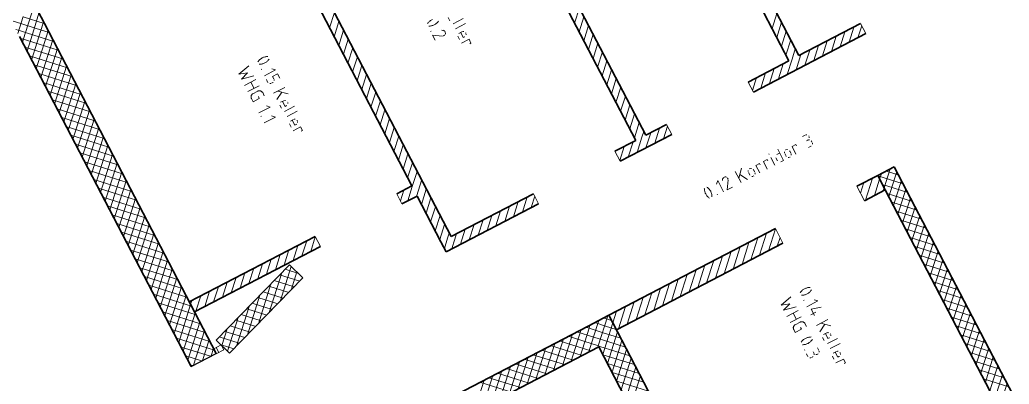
# Model space of a CAD drawing. Header units: metres. Extents: x 2740299.3 to 2740354.3, y 1267793.1 to 1267844.4.
# Drawn here: x 2740312.68 to 2740323.22, y 1267833.71 to 1267837.6 of the extents above; entities that cross this region are included whole.
import ezdxf

# ---------------------------------------------------------------- set-up
doc = ezdxf.new("R2010")
doc.units = ezdxf.units.M
doc.layers.add('grundriss', color=7, linetype='Continuous', true_color=0x000000)

msp = doc.modelspace()

# ---------------------------------------------------------------- linework, layer by layer
at = {"layer": 'grundriss', "color": 7, "linetype": 'Continuous', "lineweight": 35}
for p, q in [((2740318.998, 1267840.766), (2740320.874, 1267837.16)), ((2740320.981, 1267837.215), (2740319.104, 1267840.821)), ((2740317.365, 1267839.916), (2740319.242, 1267836.31)), ((2740319.348, 1267836.366), (2740317.472, 1267839.972)), ((2740317.273, 1267835.285), (2740315.396, 1267838.891)), ((2740315.29, 1267838.836), (2740316.857, 1267835.825)), ((2740312.801, 1267837.823), (2740312.94, 1267837.557)), ((2740314.77, 1267834.04), (2740312.94, 1267837.557)), ((2740321.637, 1267837.557), (2740320.981, 1267837.215)), ((2740312.674, 1267837.419), (2740314.504, 1267833.902)), ((2740320.495, 1267836.827), (2740321.692, 1267837.45)), ((2740320.874, 1267837.16), (2740320.439, 1267836.933)), ((2740319.57, 1267836.481), (2740319.348, 1267836.366)), ((2740319.075, 1267836.088), (2740319.625, 1267836.375)), ((2740319.242, 1267836.31), (2740319.02, 1267836.195)), ((2740321.997, 1267836.03), (2740321.82, 1267835.938)), ((2740323.311, 1267833.507), (2740321.997, 1267836.03)), ((2740321.82, 1267835.938), (2740321.598, 1267835.823)), ((2740321.82, 1267835.938), (2740321.901, 1267835.783)), ((2740316.857, 1267835.825), (2740316.695, 1267835.74)), ((2740316.75, 1267835.634), (2740316.912, 1267835.718)), ((2740316.912, 1267835.718), (2740317.166, 1267835.23)), ((2740318.151, 1267835.742), (2740317.273, 1267835.285)), ((2740321.679, 1267835.668), (2740321.901, 1267835.783)), ((2740321.901, 1267835.783), (2740323.133, 1267833.414)), ((2740317.221, 1267835.124), (2740318.206, 1267835.636)), ((2740315.825, 1267835.288), (2740314.484, 1267834.59)), ((2740320.729, 1267835.37), (2740318.955, 1267834.447)), ((2740314.539, 1267834.483), (2740315.881, 1267835.181)), ((2740317.221, 1267835.124), (2740317.166, 1267835.23)), ((2740319.035, 1267834.292), (2740320.809, 1267835.215)), ((2740314.484, 1267834.59), (2740314.539, 1267834.483)), ((2740318.955, 1267834.447), (2740318.733, 1267834.332)), ((2740319.035, 1267834.292), (2740318.955, 1267834.447)), ((2740322.8, 1267827.058), (2740318.955, 1267834.447)), ((2740318.733, 1267834.332), (2740315.494, 1267832.646)), ((2740315.609, 1267832.425), (2740318.848, 1267834.11)), ((2740318.848, 1267834.11), (2740322.578, 1267826.943))]:
    msp.add_line(p, q, dxfattribs=at)
at = {"layer": 'grundriss', "color": 18, "linetype": 'Continuous', "lineweight": 0, "true_color": 0x000000}
for p, q in [((2740312.736, 1267837.451), (2740312.834, 1267837.761)), ((2740318.641, 1267837.724), (2740318.59, 1267837.562)), ((2740312.657, 1267837.451), (2740312.714, 1267837.633)), ((2740312.713, 1267837.627), (2740312.938, 1267837.556)), ((2740312.83, 1267837.5), (2740312.882, 1267837.667)), ((2740316.03, 1267837.673), (2740315.979, 1267837.511)), ((2740318.69, 1267837.63), (2740318.639, 1267837.468)), ((2740320.746, 1267837.665), (2740320.695, 1267837.504)), ((2740312.585, 1267837.589), (2740312.699, 1267837.553)), ((2740312.634, 1267837.495), (2740312.685, 1267837.479)), ((2740312.699, 1267837.553), (2740312.843, 1267837.507)), ((2740312.755, 1267837.263), (2740312.83, 1267837.5)), ((2740312.804, 1267837.168), (2740312.924, 1267837.549)), ((2740312.843, 1267837.507), (2740312.99, 1267837.461)), ((2740312.924, 1267837.549), (2740312.931, 1267837.573)), ((2740316.079, 1267837.579), (2740316.028, 1267837.417)), ((2740318.739, 1267837.536), (2740318.688, 1267837.374)), ((2740320.795, 1267837.571), (2740320.744, 1267837.409)), ((2740321.565, 1267837.519), (2740321.514, 1267837.357)), ((2740321.649, 1267837.534), (2740321.608, 1267837.406)), ((2740312.683, 1267837.4), (2740313.088, 1267837.273)), ((2740312.685, 1267837.479), (2740312.749, 1267837.458)), ((2740312.706, 1267837.357), (2740312.736, 1267837.451)), ((2740312.749, 1267837.458), (2740313.039, 1267837.367)), ((2740312.853, 1267837.074), (2740312.98, 1267837.479)), ((2740312.902, 1267836.98), (2740313.029, 1267837.385)), ((2740316.128, 1267837.485), (2740316.077, 1267837.323)), ((2740316.177, 1267837.391), (2740316.126, 1267837.229)), ((2740318.788, 1267837.442), (2740318.737, 1267837.28)), ((2740320.844, 1267837.477), (2740320.793, 1267837.315)), ((2740320.893, 1267837.383), (2740320.842, 1267837.221)), ((2740321.377, 1267837.421), (2740321.326, 1267837.26)), ((2740321.471, 1267837.47), (2740321.42, 1267837.308)), ((2740312.732, 1267837.306), (2740313.137, 1267837.179)), ((2740312.951, 1267836.886), (2740313.078, 1267837.291)), ((2740316.226, 1267837.297), (2740316.175, 1267837.135)), ((2740318.837, 1267837.348), (2740318.786, 1267837.186)), ((2740320.942, 1267837.289), (2740320.907, 1267837.177)), ((2740321.189, 1267837.323), (2740321.138, 1267837.162)), ((2740321.283, 1267837.372), (2740321.232, 1267837.211)), ((2740312.781, 1267837.212), (2740313.186, 1267837.085)), ((2740313, 1267836.792), (2740313.127, 1267837.197)), ((2740316.275, 1267837.203), (2740316.224, 1267837.041)), ((2740318.886, 1267837.254), (2740318.835, 1267837.092)), ((2740320.907, 1267837.177), (2740320.856, 1267837.015)), ((2740321.001, 1267837.226), (2740320.95, 1267837.064)), ((2740321.095, 1267837.274), (2740321.044, 1267837.113)), ((2740312.83, 1267837.118), (2740313.235, 1267836.991)), ((2740313.049, 1267836.698), (2740313.176, 1267837.103)), ((2740316.324, 1267837.108), (2740316.273, 1267836.947)), ((2740318.935, 1267837.16), (2740318.884, 1267836.998)), ((2740320.718, 1267837.079), (2740320.667, 1267836.917)), ((2740320.813, 1267837.128), (2740320.761, 1267836.966)), ((2740312.879, 1267837.024), (2740313.283, 1267836.896)), ((2740313.098, 1267836.604), (2740313.225, 1267837.008)), ((2740316.373, 1267837.014), (2740316.322, 1267836.853)), ((2740318.984, 1267837.065), (2740318.933, 1267836.904)), ((2740319.033, 1267836.971), (2740318.982, 1267836.809)), ((2740320.53, 1267836.981), (2740320.487, 1267836.842)), ((2740320.624, 1267837.03), (2740320.573, 1267836.868)), ((2740312.928, 1267836.93), (2740313.332, 1267836.802)), ((2740313.147, 1267836.51), (2740313.274, 1267836.914)), ((2740316.422, 1267836.92), (2740316.371, 1267836.758)), ((2740319.082, 1267836.877), (2740319.031, 1267836.715)), ((2740312.977, 1267836.836), (2740313.381, 1267836.708)), ((2740313.195, 1267836.416), (2740313.323, 1267836.82)), ((2740316.471, 1267836.826), (2740316.42, 1267836.664)), ((2740319.131, 1267836.783), (2740319.08, 1267836.621)), ((2740313.026, 1267836.742), (2740313.43, 1267836.614)), ((2740313.075, 1267836.648), (2740313.479, 1267836.52)), ((2740313.244, 1267836.322), (2740313.372, 1267836.726)), ((2740316.52, 1267836.732), (2740316.469, 1267836.57)), ((2740319.18, 1267836.689), (2740319.129, 1267836.527)), ((2740313.124, 1267836.554), (2740313.528, 1267836.426)), ((2740313.293, 1267836.227), (2740313.421, 1267836.632)), ((2740316.569, 1267836.638), (2740316.518, 1267836.476)), ((2740316.618, 1267836.544), (2740316.567, 1267836.382)), ((2740319.229, 1267836.595), (2740319.178, 1267836.433)), ((2740313.173, 1267836.46), (2740313.577, 1267836.332)), ((2740313.342, 1267836.133), (2740313.47, 1267836.538)), ((2740313.391, 1267836.039), (2740313.519, 1267836.444)), ((2740316.667, 1267836.45), (2740316.616, 1267836.288)), ((2740319.278, 1267836.501), (2740319.227, 1267836.339)), ((2740319.495, 1267836.442), (2740319.444, 1267836.28)), ((2740319.58, 1267836.462), (2740319.538, 1267836.329)), ((2740313.222, 1267836.366), (2740313.626, 1267836.238)), ((2740313.44, 1267835.945), (2740313.568, 1267836.35)), ((2740316.716, 1267836.356), (2740316.664, 1267836.194)), ((2740319.307, 1267836.344), (2740319.256, 1267836.182)), ((2740319.327, 1267836.407), (2740319.307, 1267836.344)), ((2740319.401, 1267836.393), (2740319.35, 1267836.231)), ((2740313.271, 1267836.271), (2740313.675, 1267836.144)), ((2740313.489, 1267835.851), (2740313.617, 1267836.256)), ((2740316.764, 1267836.262), (2740316.713, 1267836.1)), ((2740319.119, 1267836.246), (2740319.072, 1267836.096)), ((2740319.213, 1267836.295), (2740319.162, 1267836.133)), ((2740313.32, 1267836.177), (2740313.724, 1267836.05)), ((2740313.538, 1267835.757), (2740313.666, 1267836.162)), ((2740316.813, 1267836.168), (2740316.762, 1267836.006)), ((2740319.025, 1267836.197), (2740319.023, 1267836.19)), ((2740313.368, 1267836.083), (2740313.773, 1267835.956)), ((2740313.587, 1267835.663), (2740313.715, 1267836.068)), ((2740316.862, 1267836.073), (2740316.811, 1267835.912)), ((2740313.417, 1267835.989), (2740313.822, 1267835.862)), ((2740313.636, 1267835.569), (2740313.764, 1267835.973)), ((2740316.911, 1267835.979), (2740316.86, 1267835.818)), ((2740321.765, 1267835.91), (2740321.691, 1267835.674)), ((2740321.823, 1267835.933), (2740321.944, 1267835.895)), ((2740321.84, 1267835.899), (2740321.859, 1267835.959)), ((2740321.889, 1267835.804), (2740321.954, 1267836.008)), ((2740321.909, 1267835.984), (2740321.971, 1267835.965)), ((2740321.938, 1267835.71), (2740322.023, 1267835.98)), ((2740321.971, 1267835.965), (2740322.043, 1267835.942)), ((2740313.466, 1267835.895), (2740313.871, 1267835.767)), ((2740313.685, 1267835.475), (2740313.813, 1267835.879)), ((2740316.86, 1267835.818), (2740316.813, 1267835.666)), ((2740316.96, 1267835.885), (2740316.909, 1267835.723)), ((2740321.671, 1267835.861), (2740321.636, 1267835.75)), ((2740321.84, 1267835.899), (2740321.785, 1267835.723)), ((2740321.872, 1267835.839), (2740321.917, 1267835.825)), ((2740321.889, 1267835.804), (2740321.879, 1267835.772)), ((2740321.917, 1267835.825), (2740322.141, 1267835.754)), ((2740321.944, 1267835.895), (2740322.092, 1267835.848)), ((2740321.987, 1267835.616), (2740322.072, 1267835.886)), ((2740313.515, 1267835.801), (2740313.92, 1267835.673)), ((2740313.564, 1267835.707), (2740313.969, 1267835.579)), ((2740313.734, 1267835.381), (2740313.862, 1267835.785)), ((2740316.77, 1267835.779), (2740316.734, 1267835.665)), ((2740316.909, 1267835.723), (2740316.907, 1267835.715)), ((2740317.009, 1267835.791), (2740316.958, 1267835.629)), ((2740317.058, 1267835.697), (2740317.007, 1267835.535)), ((2740318.084, 1267835.708), (2740318.033, 1267835.546)), ((2740318.165, 1267835.715), (2740318.127, 1267835.595)), ((2740321.92, 1267835.745), (2740322.19, 1267835.66)), ((2740322.036, 1267835.522), (2740322.121, 1267835.792)), ((2740322.085, 1267835.428), (2740322.17, 1267835.698)), ((2740313.613, 1267835.613), (2740314.018, 1267835.485)), ((2740313.783, 1267835.287), (2740313.911, 1267835.691)), ((2740313.832, 1267835.192), (2740313.96, 1267835.597)), ((2740317.107, 1267835.603), (2740317.056, 1267835.441)), ((2740317.896, 1267835.61), (2740317.845, 1267835.448)), ((2740317.99, 1267835.659), (2740317.939, 1267835.497)), ((2740321.969, 1267835.651), (2740322.239, 1267835.566)), ((2740322.134, 1267835.334), (2740322.219, 1267835.604)), ((2740313.662, 1267835.519), (2740314.067, 1267835.391)), ((2740313.881, 1267835.098), (2740314.009, 1267835.503)), ((2740317.156, 1267835.509), (2740317.105, 1267835.347)), ((2740317.708, 1267835.512), (2740317.657, 1267835.35)), ((2740317.802, 1267835.561), (2740317.751, 1267835.399)), ((2740322.018, 1267835.557), (2740322.288, 1267835.471)), ((2740322.183, 1267835.24), (2740322.268, 1267835.51)), ((2740313.711, 1267835.425), (2740314.116, 1267835.297)), ((2740313.93, 1267835.004), (2740314.058, 1267835.409)), ((2740317.205, 1267835.415), (2740317.154, 1267835.253)), ((2740317.519, 1267835.414), (2740317.468, 1267835.252)), ((2740317.614, 1267835.463), (2740317.562, 1267835.301)), ((2740322.067, 1267835.462), (2740322.337, 1267835.377)), ((2740322.232, 1267835.146), (2740322.317, 1267835.416)), ((2740313.76, 1267835.331), (2740314.165, 1267835.203)), ((2740313.979, 1267834.91), (2740314.106, 1267835.315)), ((2740315.827, 1267835.284), (2740315.778, 1267835.128)), ((2740317.254, 1267835.321), (2740317.237, 1267835.267)), ((2740317.331, 1267835.316), (2740317.303, 1267835.227)), ((2740317.425, 1267835.365), (2740317.374, 1267835.203)), ((2740320.636, 1267835.322), (2740320.562, 1267835.086)), ((2740320.73, 1267835.369), (2740320.656, 1267835.135)), ((2740320.779, 1267835.275), (2740320.75, 1267835.184)), ((2740322.116, 1267835.368), (2740322.386, 1267835.283)), ((2740322.165, 1267835.274), (2740322.435, 1267835.189)), ((2740322.281, 1267835.052), (2740322.366, 1267835.321)), ((2740313.809, 1267835.236), (2740314.214, 1267835.109)), ((2740314.028, 1267834.816), (2740314.155, 1267835.221)), ((2740315.641, 1267835.192), (2740315.59, 1267835.03)), ((2740315.735, 1267835.241), (2740315.684, 1267835.079)), ((2740315.876, 1267835.19), (2740315.872, 1267835.177)), ((2740317.237, 1267835.267), (2740317.203, 1267835.159)), ((2740317.303, 1267835.227), (2740317.28, 1267835.154)), ((2740320.354, 1267835.175), (2740320.28, 1267834.939)), ((2740320.448, 1267835.224), (2740320.374, 1267834.988)), ((2740320.542, 1267835.273), (2740320.468, 1267835.037)), ((2740322.214, 1267835.18), (2740322.484, 1267835.095)), ((2740322.33, 1267834.958), (2740322.415, 1267835.227)), ((2740313.858, 1267835.142), (2740314.263, 1267835.015)), ((2740314.077, 1267834.722), (2740314.204, 1267835.127)), ((2740315.452, 1267835.094), (2740315.401, 1267834.932)), ((2740315.546, 1267835.143), (2740315.495, 1267834.981)), ((2740320.166, 1267835.077), (2740320.091, 1267834.841)), ((2740320.26, 1267835.126), (2740320.185, 1267834.89)), ((2740322.263, 1267835.086), (2740322.533, 1267835.001)), ((2740322.379, 1267834.864), (2740322.464, 1267835.133)), ((2740313.907, 1267835.048), (2740314.312, 1267834.921)), ((2740314.126, 1267834.628), (2740314.253, 1267835.033)), ((2740315.264, 1267834.996), (2740315.213, 1267834.834)), ((2740315.358, 1267835.045), (2740315.307, 1267834.883)), ((2740319.978, 1267834.98), (2740319.903, 1267834.744)), ((2740320.072, 1267835.029), (2740319.997, 1267834.793)), ((2740322.312, 1267834.992), (2740322.582, 1267834.907)), ((2740322.428, 1267834.769), (2740322.513, 1267835.039)), ((2740313.956, 1267834.954), (2740314.361, 1267834.827)), ((2740314.005, 1267834.86), (2740314.41, 1267834.732)), ((2740314.175, 1267834.534), (2740314.302, 1267834.938)), ((2740315.076, 1267834.898), (2740315.025, 1267834.736)), ((2740315.17, 1267834.947), (2740315.119, 1267834.785)), ((2740319.789, 1267834.882), (2740319.715, 1267834.646)), ((2740319.884, 1267834.931), (2740319.809, 1267834.695)), ((2740322.361, 1267834.898), (2740322.631, 1267834.813)), ((2740322.477, 1267834.675), (2740322.562, 1267834.945)), ((2740314.054, 1267834.766), (2740314.458, 1267834.638)), ((2740314.224, 1267834.44), (2740314.351, 1267834.844)), ((2740314.273, 1267834.346), (2740314.4, 1267834.75)), ((2740314.794, 1267834.751), (2740314.743, 1267834.589)), ((2740314.888, 1267834.8), (2740314.837, 1267834.638)), ((2740314.982, 1267834.849), (2740314.931, 1267834.687)), ((2740319.601, 1267834.784), (2740319.527, 1267834.548)), ((2740319.695, 1267834.833), (2740319.621, 1267834.597)), ((2740322.41, 1267834.804), (2740322.68, 1267834.719)), ((2740322.526, 1267834.581), (2740322.611, 1267834.851)), ((2740322.575, 1267834.487), (2740322.66, 1267834.757)), ((2740314.103, 1267834.672), (2740314.507, 1267834.544)), ((2740314.322, 1267834.252), (2740314.449, 1267834.656)), ((2740314.606, 1267834.653), (2740314.555, 1267834.491)), ((2740314.7, 1267834.702), (2740314.649, 1267834.54)), ((2740319.413, 1267834.686), (2740319.339, 1267834.45)), ((2740319.507, 1267834.735), (2740319.433, 1267834.499)), ((2740322.459, 1267834.71), (2740322.729, 1267834.625)), ((2740322.624, 1267834.393), (2740322.709, 1267834.663)), ((2740314.152, 1267834.578), (2740314.556, 1267834.45)), ((2740314.371, 1267834.157), (2740314.498, 1267834.562)), ((2740314.511, 1267834.604), (2740314.498, 1267834.562)), ((2740319.131, 1267834.539), (2740319.056, 1267834.303)), ((2740319.225, 1267834.588), (2740319.15, 1267834.352)), ((2740319.319, 1267834.637), (2740319.245, 1267834.401)), ((2740322.508, 1267834.616), (2740322.778, 1267834.531)), ((2740322.673, 1267834.299), (2740322.758, 1267834.569)), ((2740314.201, 1267834.484), (2740314.605, 1267834.356)), ((2740314.419, 1267834.063), (2740314.547, 1267834.468)), ((2740318.842, 1267834.122), (2740318.943, 1267834.441)), ((2740319.037, 1267834.49), (2740318.997, 1267834.365)), ((2740322.557, 1267834.522), (2740322.827, 1267834.436)), ((2740322.722, 1267834.205), (2740322.807, 1267834.475)), ((2740314.25, 1267834.39), (2740314.654, 1267834.262)), ((2740314.468, 1267833.969), (2740314.596, 1267834.374)), ((2740318.744, 1267834.31), (2740318.754, 1267834.343)), ((2740318.793, 1267834.216), (2740318.849, 1267834.392)), ((2740318.804, 1267834.369), (2740318.918, 1267834.332)), ((2740318.898, 1267834.418), (2740318.984, 1267834.39)), ((2740318.918, 1267834.332), (2740319.033, 1267834.296)), ((2740318.93, 1267834.153), (2740318.997, 1267834.365)), ((2740322.606, 1267834.427), (2740322.876, 1267834.342)), ((2740322.655, 1267834.333), (2740322.925, 1267834.248)), ((2740322.771, 1267834.111), (2740322.856, 1267834.381)), ((2740314.299, 1267834.296), (2740314.703, 1267834.168)), ((2740314.53, 1267833.915), (2740314.645, 1267834.28)), ((2740318.46, 1267833.908), (2740318.566, 1267834.245)), ((2740318.521, 1267834.222), (2740318.843, 1267834.12)), ((2740318.554, 1267833.957), (2740318.66, 1267834.294)), ((2740318.615, 1267834.271), (2740318.794, 1267834.214)), ((2740318.648, 1267834.006), (2740318.744, 1267834.31)), ((2740318.71, 1267834.32), (2740318.745, 1267834.309)), ((2740318.745, 1267834.309), (2740318.896, 1267834.261)), ((2740318.896, 1267834.261), (2740319.047, 1267834.213)), ((2740319.024, 1267834.202), (2740319.046, 1267834.271)), ((2740322.704, 1267834.239), (2740322.974, 1267834.154)), ((2740322.82, 1267834.017), (2740322.905, 1267834.287)), ((2740314.348, 1267834.202), (2740314.752, 1267834.074)), ((2740314.624, 1267833.964), (2740314.694, 1267834.186)), ((2740318.272, 1267833.81), (2740318.378, 1267834.147)), ((2740318.333, 1267834.124), (2740318.67, 1267834.017)), ((2740318.366, 1267833.859), (2740318.472, 1267834.196)), ((2740318.427, 1267834.173), (2740318.764, 1267834.066)), ((2740318.742, 1267834.055), (2740318.793, 1267834.216)), ((2740318.794, 1267834.214), (2740318.953, 1267834.164)), ((2740318.836, 1267834.104), (2740318.842, 1267834.122)), ((2740318.843, 1267834.12), (2740318.851, 1267834.118)), ((2740318.851, 1267834.118), (2740318.859, 1267834.115)), ((2740318.859, 1267834.115), (2740319.18, 1267834.014)), ((2740318.891, 1267834.028), (2740318.93, 1267834.153)), ((2740318.94, 1267833.934), (2740319.024, 1267834.202)), ((2740318.953, 1267834.164), (2740319.131, 1267834.108)), ((2740318.989, 1267833.84), (2740319.095, 1267834.177)), ((2740319.047, 1267834.213), (2740319.082, 1267834.202)), ((2740322.753, 1267834.145), (2740323.023, 1267834.06)), ((2740322.869, 1267833.923), (2740322.954, 1267834.192)), ((2740314.397, 1267834.107), (2740314.709, 1267834.009)), ((2740314.446, 1267834.013), (2740314.615, 1267833.96)), ((2740314.718, 1267834.013), (2740314.743, 1267834.092)), ((2740318.084, 1267833.712), (2740318.19, 1267834.049)), ((2740318.145, 1267834.026), (2740318.482, 1267833.92)), ((2740318.178, 1267833.761), (2740318.284, 1267834.098)), ((2740318.239, 1267834.075), (2740318.576, 1267833.969)), ((2740318.892, 1267834.026), (2740319.229, 1267833.92)), ((2740319.038, 1267833.745), (2740319.144, 1267834.083)), ((2740322.802, 1267834.051), (2740323.072, 1267833.966)), ((2740322.918, 1267833.829), (2740323.003, 1267834.098)), ((2740314.494, 1267833.919), (2740314.521, 1267833.911)), ((2740317.895, 1267833.614), (2740318.002, 1267833.951)), ((2740317.957, 1267833.928), (2740318.294, 1267833.822)), ((2740317.989, 1267833.663), (2740318.096, 1267834)), ((2740318.051, 1267833.977), (2740318.388, 1267833.871)), ((2740318.941, 1267833.932), (2740319.278, 1267833.826)), ((2740319.087, 1267833.651), (2740319.193, 1267833.989)), ((2740322.851, 1267833.957), (2740323.12, 1267833.872)), ((2740322.967, 1267833.734), (2740323.052, 1267834.004)), ((2740323.015, 1267833.64), (2740323.101, 1267833.91)), ((2740317.613, 1267833.467), (2740317.72, 1267833.804)), ((2740317.707, 1267833.516), (2740317.814, 1267833.853)), ((2740317.769, 1267833.83), (2740318.106, 1267833.724)), ((2740317.801, 1267833.565), (2740317.908, 1267833.902)), ((2740317.863, 1267833.879), (2740318.2, 1267833.773)), ((2740318.99, 1267833.838), (2740319.327, 1267833.732)), ((2740319.136, 1267833.557), (2740319.242, 1267833.894)), ((2740319.185, 1267833.463), (2740319.291, 1267833.8)), ((2740322.9, 1267833.863), (2740323.169, 1267833.778)), ((2740323.064, 1267833.546), (2740323.15, 1267833.816)), ((2740317.519, 1267833.418), (2740317.625, 1267833.756)), ((2740317.581, 1267833.732), (2740317.918, 1267833.626)), ((2740317.675, 1267833.781), (2740318.012, 1267833.675)), ((2740319.039, 1267833.744), (2740319.376, 1267833.638)), ((2740322.949, 1267833.769), (2740323.218, 1267833.684)), ((2740323.113, 1267833.452), (2740323.199, 1267833.722))]:
    msp.add_line(p, q, dxfattribs=at)
at = {"layer": 'grundriss', "color": 7, "lineweight": 0}
for p, q in [((2740317.06, 1267837.593), (2740317.067, 1267837.597)), ((2740317.067, 1267837.597), (2740317.074, 1267837.6)), ((2740317.26, 1267837.587), (2740317.243, 1267837.62)), ((2740317.295, 1267837.554), (2740317.401, 1267837.609)), ((2740317.021, 1267837.556), (2740317.025, 1267837.562)), ((2740317.025, 1267837.562), (2740317.03, 1267837.568)), ((2740317.03, 1267837.568), (2740317.036, 1267837.573)), ((2740317.042, 1267837.529), (2740317.035, 1267837.529)), ((2740317.036, 1267837.573), (2740317.041, 1267837.579)), ((2740317.041, 1267837.579), (2740317.047, 1267837.584)), ((2740317.05, 1267837.53), (2740317.042, 1267837.529)), ((2740317.047, 1267837.584), (2740317.053, 1267837.589)), ((2740317.058, 1267837.531), (2740317.05, 1267837.53)), ((2740317.053, 1267837.589), (2740317.06, 1267837.593)), ((2740317.065, 1267837.533), (2740317.058, 1267837.531)), ((2740317.073, 1267837.535), (2740317.065, 1267837.533)), ((2740317.08, 1267837.537), (2740317.073, 1267837.535)), ((2740317.088, 1267837.54), (2740317.08, 1267837.537)), ((2740317.095, 1267837.543), (2740317.088, 1267837.54)), ((2740317.101, 1267837.547), (2740317.095, 1267837.543)), ((2740317.108, 1267837.551), (2740317.101, 1267837.547)), ((2740317.114, 1267837.556), (2740317.108, 1267837.551)), ((2740317.12, 1267837.561), (2740317.114, 1267837.556)), ((2740317.126, 1267837.566), (2740317.12, 1267837.561)), ((2740317.131, 1267837.572), (2740317.126, 1267837.566)), ((2740317.136, 1267837.578), (2740317.131, 1267837.572)), ((2740317.141, 1267837.584), (2740317.136, 1267837.578)), ((2740317.322, 1267837.501), (2740317.428, 1267837.556)), ((2740317.056, 1267837.472), (2740317.062, 1267837.476)), ((2740317.181, 1267837.424), (2740317.076, 1267837.432)), ((2740317.076, 1267837.432), (2740317.104, 1267837.379)), ((2740317.176, 1267837.484), (2740317.18, 1267837.485)), ((2740317.184, 1267837.485), (2740317.188, 1267837.484)), ((2740317.193, 1267837.426), (2740317.189, 1267837.425)), ((2740317.192, 1267837.483), (2740317.196, 1267837.482)), ((2740317.196, 1267837.482), (2740317.199, 1267837.48)), ((2740317.2, 1267837.43), (2740317.196, 1267837.428)), ((2740317.199, 1267837.48), (2740317.202, 1267837.477)), ((2740317.203, 1267837.432), (2740317.2, 1267837.43)), ((2740317.202, 1267837.477), (2740317.205, 1267837.474)), ((2740317.208, 1267837.471), (2740317.21, 1267837.468)), ((2740317.212, 1267837.445), (2740317.21, 1267837.441)), ((2740317.212, 1267837.461), (2740317.213, 1267837.457)), ((2740317.213, 1267837.453), (2740317.213, 1267837.449)), ((2740317.364, 1267837.388), (2740317.347, 1267837.421)), ((2740317.356, 1267837.451), (2740317.39, 1267837.468)), ((2740317.404, 1267837.408), (2740317.376, 1267837.461)), ((2740317.385, 1267837.348), (2740317.465, 1267837.389)), ((2740317.397, 1267837.471), (2740317.401, 1267837.472)), ((2740317.417, 1267837.415), (2740317.404, 1267837.408)), ((2740317.405, 1267837.472), (2740317.409, 1267837.471)), ((2740317.421, 1267837.417), (2740317.417, 1267837.415)), ((2740317.428, 1267837.459), (2740317.43, 1267837.455)), ((2740317.433, 1267837.448), (2740317.433, 1267837.444)), ((2740317.433, 1267837.44), (2740317.433, 1267837.436)), ((2740317.465, 1267837.389), (2740317.485, 1267837.349)), ((2740317.485, 1267837.349), (2740317.472, 1267837.342)), ((2740315.23, 1267837.167), (2740315.236, 1267837.173)), ((2740315.236, 1267837.173), (2740315.242, 1267837.178)), ((2740315.242, 1267837.178), (2740315.248, 1267837.182)), ((2740315.248, 1267837.182), (2740315.255, 1267837.186)), ((2740315.255, 1267837.186), (2740315.261, 1267837.19)), ((2740315.261, 1267837.19), (2740315.268, 1267837.194)), ((2740315.268, 1267837.194), (2740315.276, 1267837.197)), ((2740315.276, 1267837.197), (2740315.283, 1267837.199)), ((2740315.283, 1267837.199), (2740315.291, 1267837.201)), ((2740315.291, 1267837.201), (2740315.298, 1267837.203)), ((2740315.298, 1267837.203), (2740315.306, 1267837.204)), ((2740315.306, 1267837.204), (2740315.314, 1267837.204)), ((2740315.314, 1267837.204), (2740315.322, 1267837.205)), ((2740315.336, 1267837.178), (2740315.331, 1267837.172)), ((2740315.117, 1267837.106), (2740315.011, 1267837.017)), ((2740315.215, 1267837.149), (2740315.22, 1267837.155)), ((2740315.22, 1267837.155), (2740315.225, 1267837.162)), ((2740315.225, 1267837.162), (2740315.23, 1267837.167)), ((2740315.237, 1267837.123), (2740315.229, 1267837.123)), ((2740315.245, 1267837.123), (2740315.237, 1267837.123)), ((2740315.253, 1267837.124), (2740315.245, 1267837.123)), ((2740315.25, 1267837.066), (2740315.257, 1267837.069)), ((2740315.26, 1267837.126), (2740315.253, 1267837.124)), ((2740315.268, 1267837.128), (2740315.26, 1267837.126)), ((2740315.275, 1267837.131), (2740315.268, 1267837.128)), ((2740315.282, 1267837.134), (2740315.275, 1267837.131)), ((2740315.289, 1267837.137), (2740315.282, 1267837.134)), ((2740315.296, 1267837.141), (2740315.289, 1267837.137)), ((2740315.303, 1267837.145), (2740315.296, 1267837.141)), ((2740315.309, 1267837.15), (2740315.303, 1267837.145)), ((2740315.315, 1267837.155), (2740315.309, 1267837.15)), ((2740315.321, 1267837.16), (2740315.315, 1267837.155)), ((2740315.326, 1267837.166), (2740315.321, 1267837.16)), ((2740315.331, 1267837.172), (2740315.326, 1267837.166)), ((2740315.404, 1267837.062), (2740315.364, 1267837.075)), ((2740315.011, 1267837.017), (2740315.105, 1267837.032)), ((2740315.105, 1267837.032), (2740315.039, 1267836.964)), ((2740315.039, 1267836.964), (2740315.172, 1267837)), ((2740315.285, 1267836.999), (2740315.404, 1267837.062)), ((2740315.372, 1267836.994), (2740315.425, 1267837.022)), ((2740315.386, 1267836.968), (2740315.372, 1267836.994)), ((2740315.425, 1267837.022), (2740315.45, 1267836.975)), ((2740315.074, 1267836.897), (2740315.193, 1267836.96)), ((2740315.228, 1267836.893), (2740315.108, 1267836.831)), ((2740315.14, 1267836.932), (2740315.175, 1267836.865)), ((2740315.306, 1267836.96), (2740315.319, 1267836.933)), ((2740315.322, 1267836.93), (2740315.32, 1267836.933)), ((2740315.345, 1267836.917), (2740315.341, 1267836.917)), ((2740315.353, 1267836.918), (2740315.349, 1267836.917)), ((2740315.36, 1267836.92), (2740315.373, 1267836.927)), ((2740315.376, 1267836.929), (2740315.373, 1267836.927)), ((2740315.382, 1267836.813), (2740315.501, 1267836.875)), ((2740315.388, 1267836.96), (2740315.389, 1267836.956)), ((2740315.389, 1267836.952), (2740315.389, 1267836.948)), ((2740315.142, 1267836.778), (2740315.143, 1267836.782)), ((2740315.142, 1267836.774), (2740315.142, 1267836.778)), ((2740315.142, 1267836.77), (2740315.142, 1267836.774)), ((2740315.143, 1267836.765), (2740315.142, 1267836.77)), ((2740315.143, 1267836.782), (2740315.144, 1267836.786)), ((2740315.144, 1267836.762), (2740315.143, 1267836.765)), ((2740315.144, 1267836.786), (2740315.145, 1267836.79)), ((2740315.146, 1267836.758), (2740315.144, 1267836.762)), ((2740315.145, 1267836.79), (2740315.147, 1267836.794)), ((2740315.163, 1267836.724), (2740315.146, 1267836.758)), ((2740315.147, 1267836.794), (2740315.149, 1267836.797)), ((2740315.149, 1267836.797), (2740315.152, 1267836.801)), ((2740315.152, 1267836.801), (2740315.155, 1267836.803)), ((2740315.155, 1267836.803), (2740315.158, 1267836.806)), ((2740315.158, 1267836.806), (2740315.162, 1267836.808)), ((2740315.162, 1267836.808), (2740315.215, 1267836.836)), ((2740315.23, 1267836.759), (2740315.163, 1267836.724)), ((2740315.215, 1267836.836), (2740315.219, 1267836.838)), ((2740315.219, 1267836.838), (2740315.223, 1267836.839)), ((2740315.22, 1267836.779), (2740315.23, 1267836.759)), ((2740315.223, 1267836.839), (2740315.227, 1267836.84)), ((2740315.227, 1267836.84), (2740315.231, 1267836.84)), ((2740315.231, 1267836.84), (2740315.236, 1267836.84)), ((2740315.236, 1267836.84), (2740315.24, 1267836.839)), ((2740315.24, 1267836.839), (2740315.244, 1267836.838)), ((2740315.244, 1267836.838), (2740315.248, 1267836.837)), ((2740315.248, 1267836.837), (2740315.251, 1267836.835)), ((2740315.251, 1267836.835), (2740315.255, 1267836.833)), ((2740315.255, 1267836.833), (2740315.258, 1267836.83)), ((2740315.258, 1267836.83), (2740315.261, 1267836.827)), ((2740315.261, 1267836.827), (2740315.263, 1267836.824)), ((2740315.263, 1267836.824), (2740315.266, 1267836.82)), ((2740315.266, 1267836.82), (2740315.283, 1267836.787)), ((2740315.47, 1267836.827), (2740315.417, 1267836.746)), ((2740315.536, 1267836.809), (2740315.428, 1267836.837)), ((2740315.226, 1267836.605), (2740315.346, 1267836.667)), ((2740315.346, 1267836.667), (2740315.305, 1267836.68)), ((2740315.465, 1267836.653), (2740315.448, 1267836.686)), ((2740315.457, 1267836.717), (2740315.491, 1267836.734)), ((2740315.505, 1267836.674), (2740315.477, 1267836.727)), ((2740315.498, 1267836.736), (2740315.502, 1267836.737)), ((2740315.499, 1267836.62), (2740315.606, 1267836.675)), ((2740315.518, 1267836.681), (2740315.505, 1267836.674)), ((2740315.506, 1267836.737), (2740315.51, 1267836.736)), ((2740315.522, 1267836.683), (2740315.518, 1267836.681)), ((2740315.529, 1267836.724), (2740315.531, 1267836.721)), ((2740315.534, 1267836.714), (2740315.534, 1267836.71)), ((2740315.534, 1267836.706), (2740315.534, 1267836.702)), ((2740315.246, 1267836.565), (2740315.253, 1267836.568)), ((2740315.281, 1267836.498), (2740315.401, 1267836.56)), ((2740315.401, 1267836.56), (2740315.36, 1267836.573)), ((2740315.527, 1267836.567), (2740315.633, 1267836.622)), ((2740315.569, 1267836.453), (2740315.552, 1267836.487)), ((2740315.561, 1267836.517), (2740315.594, 1267836.534)), ((2740315.609, 1267836.474), (2740315.581, 1267836.527)), ((2740315.59, 1267836.413), (2740315.669, 1267836.455)), ((2740315.602, 1267836.537), (2740315.606, 1267836.537)), ((2740315.622, 1267836.481), (2740315.609, 1267836.474)), ((2740315.61, 1267836.537), (2740315.613, 1267836.537)), ((2740315.625, 1267836.483), (2740315.622, 1267836.481)), ((2740315.633, 1267836.525), (2740315.635, 1267836.521)), ((2740315.637, 1267836.514), (2740315.638, 1267836.51)), ((2740315.638, 1267836.506), (2740315.638, 1267836.502)), ((2740315.669, 1267836.455), (2740315.69, 1267836.415)), ((2740315.69, 1267836.415), (2740315.677, 1267836.408)), ((2740321.02, 1267836.354), (2740321.047, 1267836.368)), ((2740321.054, 1267836.371), (2740321.058, 1267836.372)), ((2740321.062, 1267836.372), (2740321.066, 1267836.371)), ((2740321.085, 1267836.359), (2740321.087, 1267836.355)), ((2740321.09, 1267836.348), (2740321.091, 1267836.344)), ((2740321.091, 1267836.341), (2740321.09, 1267836.337)), ((2740320.908, 1267836.245), (2740320.948, 1267836.266)), ((2740320.949, 1267836.165), (2740320.908, 1267836.245)), ((2740320.948, 1267836.266), (2740320.955, 1267836.253)), ((2740321.074, 1267836.315), (2740321.061, 1267836.308)), ((2740321.078, 1267836.317), (2740321.074, 1267836.315)), ((2740321.082, 1267836.318), (2740321.086, 1267836.318)), ((2740321.109, 1267836.248), (2740321.082, 1267836.235)), ((2740321.089, 1267836.318), (2740321.093, 1267836.318)), ((2740321.112, 1267836.251), (2740321.109, 1267836.249)), ((2740321.112, 1267836.306), (2740321.114, 1267836.302)), ((2740321.115, 1267836.302), (2740321.122, 1267836.289)), ((2740321.124, 1267836.282), (2740321.125, 1267836.278)), ((2740321.125, 1267836.274), (2740321.124, 1267836.27)), ((2740320.664, 1267836.161), (2740320.661, 1267836.168)), ((2740320.723, 1267836.048), (2740320.682, 1267836.128)), ((2740320.751, 1267836.092), (2740320.734, 1267836.125)), ((2740320.745, 1267836.16), (2740320.775, 1267836.176)), ((2740320.754, 1267836.216), (2740320.816, 1267836.096)), ((2740320.825, 1267836.185), (2740320.826, 1267836.189)), ((2740320.826, 1267836.178), (2740320.825, 1267836.182)), ((2740320.843, 1267836.144), (2740320.829, 1267836.17)), ((2740320.838, 1267836.209), (2740320.842, 1267836.211)), ((2740320.845, 1267836.14), (2740320.843, 1267836.144)), ((2740320.849, 1267836.213), (2740320.853, 1267836.214)), ((2740320.857, 1267836.214), (2740320.861, 1267836.214)), ((2740320.868, 1267836.127), (2740320.864, 1267836.128)), ((2740320.875, 1267836.128), (2740320.871, 1267836.127)), ((2740320.88, 1267836.201), (2740320.882, 1267836.198)), ((2740320.882, 1267836.198), (2740320.896, 1267836.171)), ((2740320.886, 1267836.133), (2740320.883, 1267836.131)), ((2740320.898, 1267836.164), (2740320.899, 1267836.16)), ((2740320.899, 1267836.156), (2740320.898, 1267836.152)), ((2740320.368, 1267836.015), (2740320.339, 1267835.907)), ((2740320.463, 1267836.012), (2740320.467, 1267836.013)), ((2740320.471, 1267836.013), (2740320.475, 1267836.013)), ((2740320.522, 1267836.045), (2740320.562, 1267836.065)), ((2740320.564, 1267835.965), (2740320.522, 1267836.045)), ((2740320.562, 1267836.065), (2740320.569, 1267836.052)), ((2740320.602, 1267836.086), (2740320.642, 1267836.107)), ((2740320.643, 1267836.006), (2740320.602, 1267836.086)), ((2740320.642, 1267836.107), (2740320.649, 1267836.094)), ((2740320.816, 1267836.096), (2740320.786, 1267836.081)), ((2740320.168, 1267835.904), (2740320.17, 1267835.907)), ((2740320.17, 1267835.907), (2740320.172, 1267835.91)), ((2740320.172, 1267835.91), (2740320.175, 1267835.913)), ((2740320.178, 1267835.916), (2740320.182, 1267835.918)), ((2740320.189, 1267835.92), (2740320.193, 1267835.921)), ((2740320.197, 1267835.921), (2740320.201, 1267835.921)), ((2740320.205, 1267835.92), (2740320.209, 1267835.918)), ((2740320.218, 1267835.911), (2740320.22, 1267835.908)), ((2740320.22, 1267835.908), (2740320.222, 1267835.904)), ((2740320.364, 1267835.861), (2740320.301, 1267835.98)), ((2740320.35, 1267835.949), (2740320.431, 1267835.895)), ((2740320.44, 1267835.985), (2740320.44, 1267835.989)), ((2740320.44, 1267835.977), (2740320.44, 1267835.981)), ((2740320.457, 1267835.943), (2740320.443, 1267835.97)), ((2740320.452, 1267836.008), (2740320.456, 1267836.01)), ((2740320.459, 1267835.939), (2740320.457, 1267835.943)), ((2740320.482, 1267835.927), (2740320.478, 1267835.927)), ((2740320.49, 1267835.927), (2740320.486, 1267835.927)), ((2740320.494, 1267836), (2740320.496, 1267835.997)), ((2740320.496, 1267835.997), (2740320.51, 1267835.971)), ((2740320.501, 1267835.932), (2740320.497, 1267835.93)), ((2740320.512, 1267835.963), (2740320.513, 1267835.959)), ((2740320.513, 1267835.955), (2740320.513, 1267835.951)), ((2740319.999, 1267835.814), (2740320.005, 1267835.81)), ((2740320.005, 1267835.81), (2740320.011, 1267835.805)), ((2740320.011, 1267835.805), (2740320.017, 1267835.799)), ((2740320.115, 1267835.883), (2740320.102, 1267835.843)), ((2740320.177, 1267835.763), (2740320.115, 1267835.883)), ((2740320.165, 1267835.892), (2740320.165, 1267835.896)), ((2740320.166, 1267835.884), (2740320.165, 1267835.888)), ((2740320.166, 1267835.9), (2740320.168, 1267835.904)), ((2740320.225, 1267835.889), (2740320.217, 1267835.784)), ((2740320.217, 1267835.784), (2740320.271, 1267835.812)), ((2740320.224, 1267835.901), (2740320.225, 1267835.897)), ((2740319.973, 1267835.793), (2740319.972, 1267835.8)), ((2740319.973, 1267835.785), (2740319.973, 1267835.793)), ((2740319.974, 1267835.777), (2740319.973, 1267835.785)), ((2740319.976, 1267835.769), (2740319.974, 1267835.777)), ((2740319.978, 1267835.762), (2740319.976, 1267835.769)), ((2740319.98, 1267835.754), (2740319.978, 1267835.762)), ((2740319.983, 1267835.747), (2740319.98, 1267835.754)), ((2740319.987, 1267835.74), (2740319.983, 1267835.747)), ((2740319.995, 1267835.727), (2740319.987, 1267835.74)), ((2740319.999, 1267835.721), (2740319.995, 1267835.727)), ((2740320.004, 1267835.715), (2740319.999, 1267835.721)), ((2740320.01, 1267835.709), (2740320.004, 1267835.715)), ((2740320.015, 1267835.704), (2740320.01, 1267835.709)), ((2740320.022, 1267835.699), (2740320.015, 1267835.704)), ((2740320.017, 1267835.799), (2740320.022, 1267835.794)), ((2740320.022, 1267835.794), (2740320.027, 1267835.788)), ((2740320.028, 1267835.694), (2740320.022, 1267835.699)), ((2740320.027, 1267835.788), (2740320.032, 1267835.781)), ((2740320.032, 1267835.781), (2740320.04, 1267835.768)), ((2740320.04, 1267835.768), (2740320.043, 1267835.761)), ((2740320.043, 1267835.761), (2740320.046, 1267835.754)), ((2740320.046, 1267835.754), (2740320.049, 1267835.746)), ((2740320.049, 1267835.746), (2740320.051, 1267835.739)), ((2740320.051, 1267835.739), (2740320.052, 1267835.731)), ((2740320.052, 1267835.731), (2740320.053, 1267835.723)), ((2740320.053, 1267835.723), (2740320.054, 1267835.716)), ((2740320.054, 1267835.716), (2740320.054, 1267835.708)), ((2740320.111, 1267835.729), (2740320.108, 1267835.736)), ((2740320.895, 1267834.644), (2740320.79, 1267834.555)), ((2740320.994, 1267834.687), (2740320.998, 1267834.693)), ((2740320.998, 1267834.693), (2740321.003, 1267834.7)), ((2740321.003, 1267834.7), (2740321.008, 1267834.705)), ((2740321.008, 1267834.705), (2740321.014, 1267834.711)), ((2740321.015, 1267834.661), (2740321.008, 1267834.661)), ((2740321.014, 1267834.711), (2740321.02, 1267834.716)), ((2740321.023, 1267834.661), (2740321.015, 1267834.661)), ((2740321.02, 1267834.716), (2740321.026, 1267834.72)), ((2740321.031, 1267834.662), (2740321.023, 1267834.661)), ((2740321.026, 1267834.72), (2740321.033, 1267834.724)), ((2740321.039, 1267834.664), (2740321.031, 1267834.662)), ((2740321.033, 1267834.724), (2740321.04, 1267834.728)), ((2740321.046, 1267834.666), (2740321.039, 1267834.664)), ((2740321.04, 1267834.728), (2740321.047, 1267834.731)), ((2740321.054, 1267834.669), (2740321.046, 1267834.666)), ((2740321.047, 1267834.731), (2740321.054, 1267834.734)), ((2740321.054, 1267834.734), (2740321.062, 1267834.737)), ((2740321.061, 1267834.672), (2740321.054, 1267834.669)), ((2740321.068, 1267834.675), (2740321.061, 1267834.672)), ((2740321.062, 1267834.737), (2740321.069, 1267834.739)), ((2740321.075, 1267834.679), (2740321.068, 1267834.675)), ((2740321.069, 1267834.739), (2740321.077, 1267834.741)), ((2740321.081, 1267834.683), (2740321.075, 1267834.679)), ((2740321.077, 1267834.741), (2740321.085, 1267834.742)), ((2740321.088, 1267834.688), (2740321.081, 1267834.683)), ((2740321.085, 1267834.742), (2740321.092, 1267834.742)), ((2740321.094, 1267834.693), (2740321.088, 1267834.688)), ((2740321.092, 1267834.742), (2740321.1, 1267834.742)), ((2740321.099, 1267834.698), (2740321.094, 1267834.693)), ((2740321.104, 1267834.704), (2740321.099, 1267834.698)), ((2740321.109, 1267834.71), (2740321.104, 1267834.704)), ((2740321.114, 1267834.716), (2740321.109, 1267834.71)), ((2740320.79, 1267834.555), (2740320.883, 1267834.57)), ((2740320.883, 1267834.57), (2740320.817, 1267834.502)), ((2740320.817, 1267834.502), (2740320.951, 1267834.537)), ((2740321.029, 1267834.604), (2740321.035, 1267834.607)), ((2740321.063, 1267834.537), (2740321.183, 1267834.6)), ((2740321.183, 1267834.6), (2740321.142, 1267834.612)), ((2740320.852, 1267834.435), (2740320.972, 1267834.498)), ((2740321.006, 1267834.431), (2740320.887, 1267834.369)), ((2740320.918, 1267834.47), (2740320.953, 1267834.403)), ((2740321.161, 1267834.479), (2740321.108, 1267834.451)), ((2740321.217, 1267834.533), (2740321.11, 1267834.511)), ((2740321.11, 1267834.511), (2740321.145, 1267834.445)), ((2740320.922, 1267834.324), (2740320.924, 1267834.328)), ((2740320.924, 1267834.328), (2740320.926, 1267834.332)), ((2740320.926, 1267834.332), (2740320.928, 1267834.335)), ((2740320.928, 1267834.335), (2740320.931, 1267834.339)), ((2740320.931, 1267834.339), (2740320.934, 1267834.341)), ((2740320.934, 1267834.341), (2740320.937, 1267834.344)), ((2740320.937, 1267834.344), (2740320.941, 1267834.346)), ((2740320.941, 1267834.346), (2740320.994, 1267834.374)), ((2740320.994, 1267834.374), (2740320.997, 1267834.376)), ((2740320.997, 1267834.376), (2740321.001, 1267834.377)), ((2740321.001, 1267834.377), (2740321.006, 1267834.378)), ((2740321.006, 1267834.378), (2740321.01, 1267834.378)), ((2740321.01, 1267834.378), (2740321.014, 1267834.378)), ((2740321.014, 1267834.378), (2740321.018, 1267834.377)), ((2740321.018, 1267834.377), (2740321.022, 1267834.376)), ((2740321.022, 1267834.376), (2740321.026, 1267834.375)), ((2740321.026, 1267834.375), (2740321.03, 1267834.373)), ((2740321.03, 1267834.373), (2740321.033, 1267834.371)), ((2740321.033, 1267834.371), (2740321.037, 1267834.368)), ((2740321.037, 1267834.368), (2740321.039, 1267834.365)), ((2740321.039, 1267834.365), (2740321.042, 1267834.362)), ((2740321.042, 1267834.362), (2740321.044, 1267834.358)), ((2740321.044, 1267834.358), (2740321.062, 1267834.325)), ((2740321.167, 1267834.338), (2740321.287, 1267834.4)), ((2740321.255, 1267834.351), (2740321.202, 1267834.271)), ((2740321.321, 1267834.334), (2740321.214, 1267834.362)), ((2740320.92, 1267834.316), (2740320.921, 1267834.32)), ((2740320.92, 1267834.312), (2740320.92, 1267834.316)), ((2740320.921, 1267834.308), (2740320.92, 1267834.312)), ((2740320.921, 1267834.32), (2740320.922, 1267834.324)), ((2740320.922, 1267834.303), (2740320.921, 1267834.308)), ((2740320.923, 1267834.299), (2740320.922, 1267834.303)), ((2740320.925, 1267834.296), (2740320.923, 1267834.299)), ((2740320.942, 1267834.262), (2740320.925, 1267834.295)), ((2740321.008, 1267834.297), (2740320.942, 1267834.262)), ((2740320.998, 1267834.317), (2740321.008, 1267834.297)), ((2740321.243, 1267834.241), (2740321.276, 1267834.258)), ((2740321.29, 1267834.198), (2740321.263, 1267834.251)), ((2740321.283, 1267834.261), (2740321.287, 1267834.262)), ((2740321.291, 1267834.262), (2740321.295, 1267834.261)), ((2740321.314, 1267834.249), (2740321.316, 1267834.246)), ((2740321.319, 1267834.238), (2740321.32, 1267834.234)), ((2740321.32, 1267834.231), (2740321.319, 1267834.227)), ((2740321.004, 1267834.159), (2740321.008, 1267834.165)), ((2740321.008, 1267834.165), (2740321.013, 1267834.172)), ((2740321.013, 1267834.172), (2740321.019, 1267834.177)), ((2740321.025, 1267834.133), (2740321.018, 1267834.133)), ((2740321.019, 1267834.177), (2740321.024, 1267834.183)), ((2740321.024, 1267834.183), (2740321.03, 1267834.188)), ((2740321.033, 1267834.134), (2740321.025, 1267834.133)), ((2740321.03, 1267834.188), (2740321.037, 1267834.192)), ((2740321.041, 1267834.135), (2740321.033, 1267834.134)), ((2740321.037, 1267834.192), (2740321.043, 1267834.196)), ((2740321.049, 1267834.136), (2740321.041, 1267834.135)), ((2740321.043, 1267834.196), (2740321.05, 1267834.2)), ((2740321.056, 1267834.138), (2740321.049, 1267834.136)), ((2740321.05, 1267834.2), (2740321.057, 1267834.204)), ((2740321.064, 1267834.141), (2740321.056, 1267834.138)), ((2740321.057, 1267834.204), (2740321.064, 1267834.207)), ((2740321.064, 1267834.207), (2740321.072, 1267834.209)), ((2740321.071, 1267834.144), (2740321.064, 1267834.141)), ((2740321.078, 1267834.147), (2740321.071, 1267834.144)), ((2740321.072, 1267834.209), (2740321.079, 1267834.211)), ((2740321.085, 1267834.151), (2740321.078, 1267834.147)), ((2740321.079, 1267834.211), (2740321.087, 1267834.213)), ((2740321.091, 1267834.155), (2740321.085, 1267834.151)), ((2740321.087, 1267834.213), (2740321.095, 1267834.214)), ((2740321.097, 1267834.16), (2740321.091, 1267834.155)), ((2740321.095, 1267834.214), (2740321.102, 1267834.214)), ((2740321.103, 1267834.165), (2740321.097, 1267834.16)), ((2740321.102, 1267834.214), (2740321.11, 1267834.215)), ((2740321.109, 1267834.17), (2740321.103, 1267834.165)), ((2740321.114, 1267834.176), (2740321.109, 1267834.17)), ((2740321.119, 1267834.182), (2740321.114, 1267834.176)), ((2740321.124, 1267834.188), (2740321.119, 1267834.182)), ((2740321.25, 1267834.177), (2740321.233, 1267834.211)), ((2740321.284, 1267834.144), (2740321.391, 1267834.2)), ((2740321.304, 1267834.205), (2740321.29, 1267834.198)), ((2740321.307, 1267834.207), (2740321.304, 1267834.205)), ((2740321.312, 1267834.091), (2740321.419, 1267834.147)), ((2740321.039, 1267834.076), (2740321.045, 1267834.079)), ((2740321.073, 1267834.01), (2740321.06, 1267834.036)), ((2740321.076, 1267834.006), (2740321.074, 1267834.01)), ((2740321.14, 1267834.044), (2740321.133, 1267834.057)), ((2740321.142, 1267834.041), (2740321.14, 1267834.044)), ((2740321.142, 1267834.037), (2740321.143, 1267834.033)), ((2740321.143, 1267834.029), (2740321.143, 1267834.025)), ((2740321.165, 1267834.028), (2740321.161, 1267834.029)), ((2740321.173, 1267834.029), (2740321.169, 1267834.028)), ((2740321.179, 1267834.098), (2740321.193, 1267834.072)), ((2740321.184, 1267834.034), (2740321.18, 1267834.032)), ((2740321.196, 1267834.064), (2740321.196, 1267834.06)), ((2740321.196, 1267834.057), (2740321.196, 1267834.053)), ((2740321.354, 1267833.978), (2740321.337, 1267834.011)), ((2740321.346, 1267834.041), (2740321.38, 1267834.059)), ((2740321.394, 1267833.999), (2740321.366, 1267834.052)), ((2740321.387, 1267834.061), (2740321.391, 1267834.062)), ((2740321.395, 1267834.062), (2740321.399, 1267834.062)), ((2740321.418, 1267834.049), (2740321.42, 1267834.046)), ((2740321.423, 1267834.039), (2740321.424, 1267834.035)), ((2740321.424, 1267834.031), (2740321.423, 1267834.027)), ((2740321.099, 1267833.993), (2740321.095, 1267833.994)), ((2740321.106, 1267833.994), (2740321.102, 1267833.993)), ((2740321.127, 1267834.004), (2740321.114, 1267833.997)), ((2740321.13, 1267834.006), (2740321.127, 1267834.004)), ((2740321.375, 1267833.938), (2740321.455, 1267833.98)), ((2740321.407, 1267834.006), (2740321.394, 1267833.999)), ((2740321.411, 1267834.008), (2740321.407, 1267834.006)), ((2740321.455, 1267833.98), (2740321.475, 1267833.94)), ((2740321.475, 1267833.94), (2740321.462, 1267833.933))]:
    msp.add_line(p, q, dxfattribs=at)
at = {"layer": 'grundriss', "color": 7, "linetype": 'Continuous', "lineweight": 13}
for p, q in [((2740321.637, 1267837.557), (2740321.692, 1267837.45)), ((2740320.439, 1267836.933), (2740320.495, 1267836.827)), ((2740319.57, 1267836.481), (2740319.625, 1267836.375)), ((2740319.02, 1267836.195), (2740319.075, 1267836.088)), ((2740321.679, 1267835.668), (2740321.598, 1267835.823)), ((2740316.695, 1267835.74), (2740316.75, 1267835.634)), ((2740318.151, 1267835.742), (2740318.206, 1267835.636)), ((2740315.825, 1267835.288), (2740315.881, 1267835.181)), ((2740320.809, 1267835.215), (2740320.729, 1267835.37)), ((2740314.771, 1267834.182), (2740315.552, 1267834.984)), ((2740315.452, 1267834.595), (2740315.57, 1267834.967)), ((2740315.552, 1267834.984), (2740315.695, 1267834.845)), ((2740315.336, 1267834.476), (2740315.47, 1267834.9)), ((2740315.447, 1267834.877), (2740315.661, 1267834.81)), ((2740315.506, 1267834.937), (2740315.646, 1267834.893)), ((2740315.569, 1267834.715), (2740315.63, 1267834.909)), ((2740315.695, 1267834.845), (2740314.914, 1267834.042)), ((2740315.22, 1267834.356), (2740315.354, 1267834.78)), ((2740315.33, 1267834.757), (2740315.544, 1267834.689)), ((2740315.389, 1267834.817), (2740315.602, 1267834.749)), ((2740315.685, 1267834.834), (2740315.69, 1267834.85)), ((2740315.103, 1267834.237), (2740315.237, 1267834.661)), ((2740315.272, 1267834.696), (2740315.485, 1267834.629)), ((2740314.987, 1267834.117), (2740315.121, 1267834.541)), ((2740315.155, 1267834.576), (2740315.368, 1267834.509)), ((2740315.213, 1267834.636), (2740315.427, 1267834.569)), ((2740315.037, 1267834.456), (2740315.251, 1267834.388)), ((2740315.096, 1267834.516), (2740315.31, 1267834.449)), ((2740314.892, 1267834.064), (2740315.004, 1267834.422)), ((2740314.92, 1267834.335), (2740315.134, 1267834.268)), ((2740314.979, 1267834.396), (2740315.192, 1267834.328)), ((2740314.831, 1267834.123), (2740314.888, 1267834.302)), ((2740314.862, 1267834.275), (2740315.075, 1267834.208)), ((2740314.745, 1267834.088), (2740314.825, 1267834.13)), ((2740314.914, 1267834.042), (2740314.771, 1267834.182)), ((2740314.803, 1267834.215), (2740315.017, 1267834.148)), ((2740314.824, 1267834.13), (2740314.958, 1267834.088)), ((2740314.825, 1267834.13), (2740314.853, 1267834.077)), ((2740314.772, 1267834.035), (2740314.745, 1267834.088)), ((2740314.772, 1267834.102), (2740314.799, 1267834.049)), ((2740314.853, 1267834.077), (2740314.772, 1267834.035))]:
    msp.add_line(p, q, dxfattribs=at)
at = {"layer": 'grundriss'}
msp.add_line((2740314.504, 1267833.902), (2740314.77, 1267834.04), dxfattribs=at)

doc.saveas('drawing.dxf')
